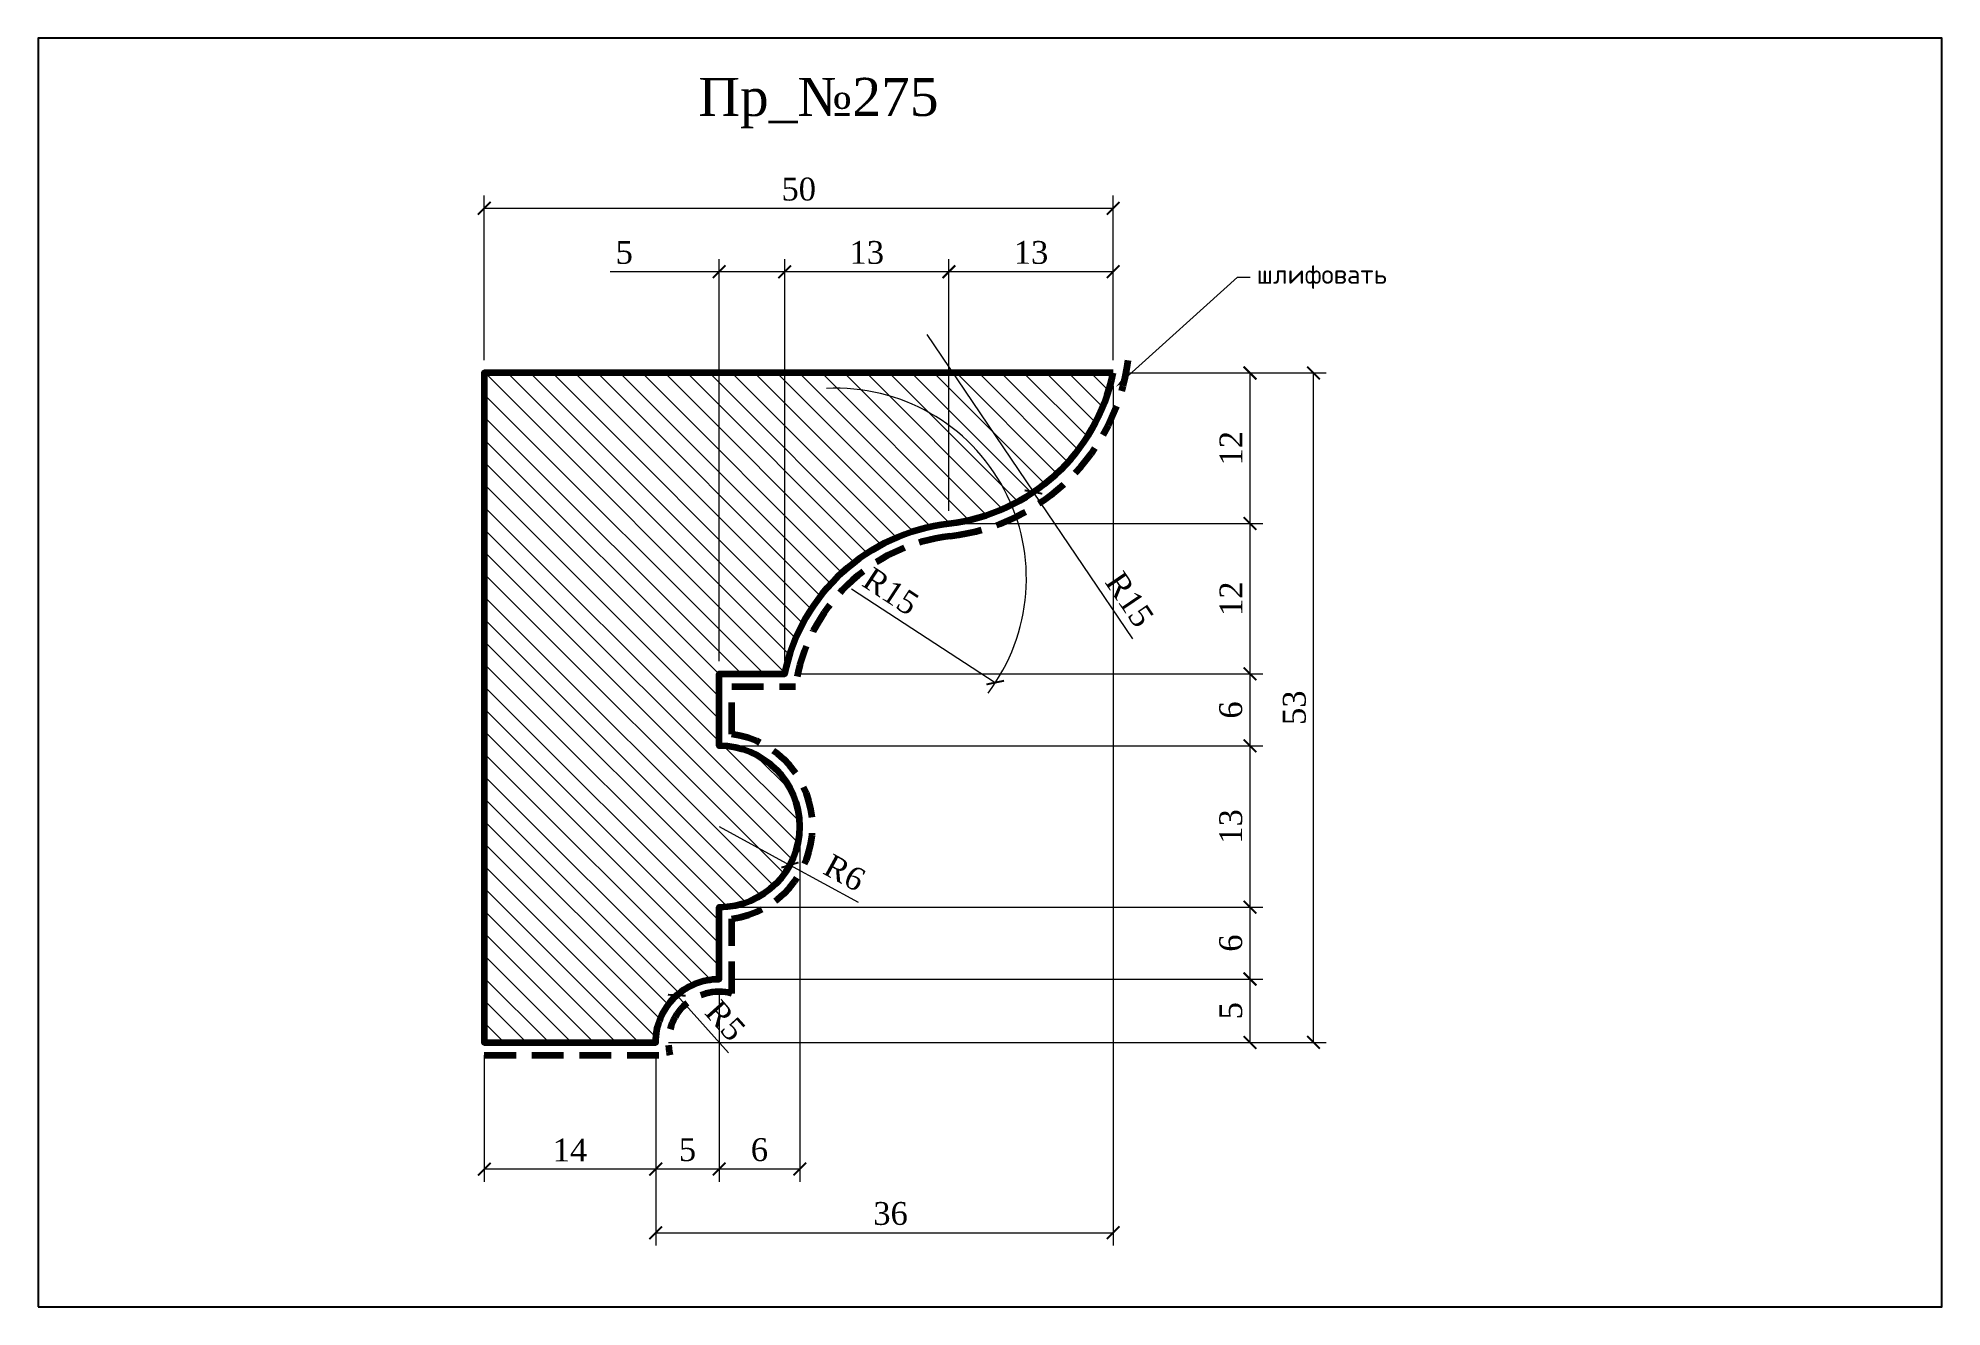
# Model space of a CAD drawing. Header units: millimetres. Extents: x 308831 to 308981, y -94193 to -94093.
import ezdxf
from ezdxf import colors
from ezdxf.entities.mleader import LeaderData, LeaderLine
from ezdxf.math import Vec2, Vec3

# ---------------------------------------------------------------- set-up
doc = ezdxf.new("R2010")
doc.units = ezdxf.units.MM
doc.header["$MEASUREMENT"] = 0
doc.linetypes.add('HIDDEN', pattern=[0.375, 0.25, -0.125])
doc.layers.add('Outside panel', color=7, linetype='Continuous', lineweight=18, true_color=0x7f5e57)
doc.layers.add('линия 50', color=1, linetype='Continuous', lineweight=140)
doc.layers.add('служебный слой РАЗМЕРЫ', color=7, linetype='Continuous', lineweight=9)
doc.layers.add('размеры в модели', color=7, linetype='Continuous')
doc.styles.add('ELECT', font='times.ttf')
doc.styles.get("Standard").update_dxf_attribs({"font": 'times.ttf'})
doc.styles.add('ЕСКД профили текст', font='isocpeur.ttf')
doc.dimstyles.new('M_1', dxfattribs={"dimtxt": 1.8, "dimasz": 1, "dimexe": 1, "dimexo": 1, "dimgap": 0.6, "dimtad": 1, "dimdec": 0, "dimdsep": 46, "dimtxsty": 'Standard', "dimblk": 'ARCHTICK', "dimcen": -5, "dimclrd": 7, "dimclre": 7, "dimclrt": 7, "dimadec": 0, "dimazin": 0, "dimtfac": 1, "dimtdec": 0, "dimtmove": 0, "dimatfit": 3, "dimfxl": 1, "dimtolj": 1, "dimtzin": 0, "dimlwd": 5, "dimlwe": 5, "dimarcsym": 0})

# ---------------------------------------------------------------- blocks, each defined once
blk = doc.blocks.new('_ArchTick')
at = {"color": 0, "linetype": 'ByBlock', "const_width": 0.15}
blk.add_lwpolyline([(-0.5, -0.5), (0.5, 0.5)], dxfattribs=at)
blk = doc.blocks.new('*D2')
at = {"layer": 'Defpoints', "color": 0, "ltscale": 1000, "transparency": 16777216}
for p in [(308915.72, -94119.73), (308879.68, -94172.49), (308915.72, -94187.49)]:
    blk.add_point(p, dxfattribs=at)
at = {"layer": 'размеры в модели', "color": 7, "lineweight": 5, "ltscale": 1000, "transparency": 16777216}
for p, q in [((308915.72, -94120.73), (308915.72, -94188.49)), ((308879.68, -94173.49), (308879.68, -94188.49)), ((308879.68, -94187.49), (308915.72, -94187.49))]:
    blk.add_line(p, q, dxfattribs=at)
at = {"layer": 'размеры в модели', "color": 7, "lineweight": 5, "ltscale": 1000, "transparency": 16777216, "rotation": 180}
blk.add_blockref('_ArchTick', (308879.68, -94187.49), dxfattribs=at)
at = {"layer": 'размеры в модели', "color": 7, "lineweight": 5, "ltscale": 1000, "transparency": 16777216}
blk.add_blockref('_ArchTick', (308915.72, -94187.49), dxfattribs=at)
at = {"layer": 'размеры в модели', "color": 7, "ltscale": 1000, "transparency": 16777216, "insert": (308898.18, -94185.98), "char_height": 1.8, "attachment_point": 5}
blk.add_mtext('\\A1;36', dxfattribs=at)
blk = doc.blocks.new('*D10')
at = {"layer": 'Defpoints', "color": 0, "ltscale": 1000, "transparency": 16777216}
for p in [(308891.03, -94155.47, -6217.22), (308884.68, -94167.49), (308884.68, -94182.47)]:
    blk.add_point(p, dxfattribs=at)
at = {"layer": 'размеры в модели', "color": 7, "lineweight": 5, "ltscale": 1000, "transparency": 16777216}
for p, q in [((308891.03, -94156.47), (308891.03, -94183.47)), ((308884.68, -94168.49), (308884.68, -94183.47)), ((308891.03, -94182.47), (308884.68, -94182.47))]:
    blk.add_line(p, q, dxfattribs=at)
at = {"layer": 'размеры в модели', "color": 7, "lineweight": 5, "ltscale": 1000, "transparency": 16777216, "rotation": 180}
blk.add_blockref('_ArchTick', (308884.68, -94182.47), dxfattribs=at)
at = {"layer": 'размеры в модели', "color": 7, "lineweight": 5, "ltscale": 1000, "transparency": 16777216}
blk.add_blockref('_ArchTick', (308891.03, -94182.47), dxfattribs=at)
at = {"layer": 'размеры в модели', "color": 7, "ltscale": 1000, "transparency": 16777216, "insert": (308887.85, -94180.95), "char_height": 1.8, "attachment_point": 5}
blk.add_mtext('\\A1;6', dxfattribs=at)
blk = doc.blocks.new('*D20')
at = {"layer": 'Defpoints', "color": 0, "ltscale": 1000, "transparency": 16777216}
for p in [(308901.03, -94116.69, -6217.22), (308909.44, -94129.11, -6217.22)]:
    blk.add_point(p, dxfattribs=at)
at = {"layer": 'размеры в модели', "color": 7, "lineweight": 5, "ltscale": 1000, "transparency": 16777216}
for p in [(308901.03, -94116.69), (308917.28, -94140.67)]:
    blk.add_line(p, (308909.44, -94129.11), dxfattribs=at)
at = {"layer": 'размеры в модели', "color": 7, "lineweight": 5, "ltscale": 1000, "transparency": 16777216, "rotation": 124.1270495939103}
blk.add_blockref('_ArchTick', (308909.44, -94129.11), dxfattribs=at)
at = {"layer": 'размеры в модели', "color": 7, "ltscale": 1000, "transparency": 16777216, "insert": (308917.01, -94137.58), "char_height": 1.8, "attachment_point": 5, "rotation": 304.127}
blk.add_mtext('\\A1;R15', dxfattribs=at)
blk = doc.blocks.new('*D19')
at = {"layer": 'Defpoints', "color": 0, "ltscale": 1000, "transparency": 16777216}
for p in [(308893.88, -94135.93, -6217.22), (308906.43, -94144.13, -6217.22)]:
    blk.add_point(p, dxfattribs=at)
at = {"layer": 'размеры в модели', "color": 7, "lineweight": 5, "ltscale": 1000, "transparency": 16777216}
blk.add_line((308895.1, -94136.73), (308906.43, -94144.13), dxfattribs=at)
blk.add_arc((308893.88, -94135.93), 15, 323.0135, 92.8854, dxfattribs=at)
at = {"layer": 'размеры в модели', "color": 7, "lineweight": 5, "ltscale": 1000, "transparency": 16777216, "rotation": 326.8331882855569}
blk.add_blockref('_ArchTick', (308906.43, -94144.13), dxfattribs=at)
at = {"layer": 'размеры в модели', "color": 7, "ltscale": 1000, "transparency": 16777216, "insert": (308898.2, -94136.94), "char_height": 1.8, "attachment_point": 5, "rotation": 326.8332}
blk.add_mtext('\\A1;R15', dxfattribs=at)
blk = doc.blocks.new('*D18')
at = {"layer": 'Defpoints', "color": 0, "ltscale": 1000, "transparency": 16777216}
for p in [(308884.68, -94155.47, -6217.22), (308890.25, -94158.51, -6217.22)]:
    blk.add_point(p, dxfattribs=at)
at = {"layer": 'размеры в модели', "color": 7, "lineweight": 5, "ltscale": 1000, "transparency": 16777216}
for p in [(308884.68, -94155.47), (308895.66, -94161.45)]:
    blk.add_line(p, (308890.25, -94158.51), dxfattribs=at)
at = {"layer": 'размеры в модели', "color": 7, "lineweight": 5, "ltscale": 1000, "transparency": 16777216, "rotation": 151.4602737545822}
blk.add_blockref('_ArchTick', (308890.25, -94158.51), dxfattribs=at)
at = {"layer": 'размеры в модели', "color": 7, "ltscale": 1000, "transparency": 16777216, "insert": (308894.56, -94159.12), "char_height": 1.8, "attachment_point": 5, "rotation": 331.4603}
blk.add_mtext('\\A1;R6', dxfattribs=at)
blk = doc.blocks.new('*D11')
at = {"layer": 'Defpoints', "color": 0, "ltscale": 1000, "transparency": 16777216}
for p in [(308881.34, -94168.77, -6217.22), (308884.68, -94172.49, -6217.22)]:
    blk.add_point(p, dxfattribs=at)
at = {"layer": 'размеры в модели', "color": 7, "lineweight": 5, "ltscale": 1000, "transparency": 16777216}
blk.add_line((308885.4, -94173.3), (308881.34, -94168.77), dxfattribs=at)
at = {"layer": 'размеры в модели', "color": 7, "lineweight": 5, "ltscale": 1000, "transparency": 16777216, "rotation": 131.8529537608012}
blk.add_blockref('_ArchTick', (308881.34, -94168.77), dxfattribs=at)
at = {"layer": 'размеры в модели', "color": 7, "ltscale": 1000, "transparency": 16777216, "insert": (308885.16, -94170.77), "char_height": 1.8, "attachment_point": 5, "rotation": 311.853}
blk.add_mtext('\\A1;R5', dxfattribs=at)
blk = doc.blocks.new('*D12')
at = {"layer": 'Defpoints', "color": 0, "ltscale": 1000, "transparency": 16777216}
for p in [(308866.17, -94172.49, -6217.22), (308879.68, -94172.49), (308866.17, -94182.47)]:
    blk.add_point(p, dxfattribs=at)
at = {"layer": 'размеры в модели', "color": 7, "lineweight": 5, "ltscale": 1000, "transparency": 16777216}
for p, q in [((308866.17, -94173.49), (308866.17, -94183.47)), ((308879.68, -94173.49), (308879.68, -94183.47)), ((308879.68, -94182.47), (308866.17, -94182.47))]:
    blk.add_line(p, q, dxfattribs=at)
at = {"layer": 'размеры в модели', "color": 7, "lineweight": 5, "ltscale": 1000, "transparency": 16777216, "rotation": 180}
blk.add_blockref('_ArchTick', (308866.17, -94182.47), dxfattribs=at)
at = {"layer": 'размеры в модели', "color": 7, "lineweight": 5, "ltscale": 1000, "transparency": 16777216}
blk.add_blockref('_ArchTick', (308879.68, -94182.47), dxfattribs=at)
at = {"layer": 'размеры в модели', "color": 7, "ltscale": 1000, "transparency": 16777216, "insert": (308872.92, -94180.97), "char_height": 1.8, "attachment_point": 5}
blk.add_mtext('\\A1;14', dxfattribs=at)
blk = doc.blocks.new('*D13')
at = {"layer": 'Defpoints', "color": 0, "ltscale": 1000, "transparency": 16777216}
for p in [(308884.68, -94167.49, -6217.22), (308879.68, -94172.49), (308879.68, -94182.47)]:
    blk.add_point(p, dxfattribs=at)
at = {"layer": 'размеры в модели', "color": 7, "lineweight": 5, "ltscale": 1000, "transparency": 16777216}
for p, q in [((308884.68, -94168.49), (308884.68, -94183.47)), ((308879.68, -94173.49), (308879.68, -94183.47)), ((308884.68, -94182.47), (308879.68, -94182.47))]:
    blk.add_line(p, q, dxfattribs=at)
at = {"layer": 'размеры в модели', "color": 7, "lineweight": 5, "ltscale": 1000, "transparency": 16777216, "rotation": 180}
blk.add_blockref('_ArchTick', (308879.68, -94182.47), dxfattribs=at)
at = {"layer": 'размеры в модели', "color": 7, "lineweight": 5, "ltscale": 1000, "transparency": 16777216}
blk.add_blockref('_ArchTick', (308884.68, -94182.47), dxfattribs=at)
at = {"layer": 'размеры в модели', "color": 7, "ltscale": 1000, "transparency": 16777216, "insert": (308882.18, -94180.95), "char_height": 1.8, "attachment_point": 5}
blk.add_mtext('\\A1;5', dxfattribs=at)
blk = doc.blocks.new('*D15')
at = {"layer": 'Defpoints', "color": 0, "ltscale": 1000, "transparency": 16777216}
for p in [(308884.68, -94111.75), (308884.68, -94143.45, -6217.22), (308889.84, -94143.45)]:
    blk.add_point(p, dxfattribs=at)
at = {"layer": 'размеры в модели', "color": 7, "lineweight": 5, "ltscale": 1000, "transparency": 16777216}
for p, q in [((308884.68, -94142.45), (308884.68, -94110.75)), ((308889.84, -94142.45), (308889.84, -94110.75)), ((308884.68, -94111.75), (308876.09, -94111.75)), ((308889.84, -94111.75), (308884.68, -94111.75))]:
    blk.add_line(p, q, dxfattribs=at)
at = {"layer": 'размеры в модели', "color": 7, "lineweight": 5, "ltscale": 1000, "transparency": 16777216, "rotation": 180}
blk.add_blockref('_ArchTick', (308884.68, -94111.75), dxfattribs=at)
at = {"layer": 'размеры в модели', "color": 7, "lineweight": 5, "ltscale": 1000, "transparency": 16777216}
blk.add_blockref('_ArchTick', (308889.84, -94111.75), dxfattribs=at)
at = {"layer": 'размеры в модели', "color": 7, "ltscale": 1000, "transparency": 16777216, "insert": (308877.2, -94110.24), "char_height": 1.8, "attachment_point": 5}
blk.add_mtext('\\A1;5', dxfattribs=at)
blk = doc.blocks.new('*D16')
at = {"layer": 'Defpoints', "color": 0, "ltscale": 1000, "transparency": 16777216}
for p in [(308889.84, -94111.75), (308902.78, -94131.59, -6217.22), (308889.84, -94143.45)]:
    blk.add_point(p, dxfattribs=at)
at = {"layer": 'размеры в модели', "color": 7, "lineweight": 5, "ltscale": 1000, "transparency": 16777216}
for p, q in [((308889.84, -94142.45), (308889.84, -94110.75)), ((308902.78, -94130.59), (308902.78, -94110.75)), ((308902.78, -94111.75), (308889.84, -94111.75))]:
    blk.add_line(p, q, dxfattribs=at)
at = {"layer": 'размеры в модели', "color": 7, "lineweight": 5, "ltscale": 1000, "transparency": 16777216, "rotation": 180}
blk.add_blockref('_ArchTick', (308889.84, -94111.75), dxfattribs=at)
at = {"layer": 'размеры в модели', "color": 7, "lineweight": 5, "ltscale": 1000, "transparency": 16777216}
blk.add_blockref('_ArchTick', (308902.78, -94111.75), dxfattribs=at)
at = {"layer": 'размеры в модели', "color": 7, "ltscale": 1000, "transparency": 16777216, "insert": (308896.31, -94110.24), "char_height": 1.8, "attachment_point": 5}
blk.add_mtext('\\A1;13', dxfattribs=at)
blk = doc.blocks.new('*D17')
at = {"layer": 'Defpoints', "color": 0, "ltscale": 1000, "transparency": 16777216}
for p in [(308902.78, -94111.75), (308915.72, -94119.73, -6217.22), (308902.78, -94131.59, -6217.22)]:
    blk.add_point(p, dxfattribs=at)
at = {"layer": 'размеры в модели', "color": 7, "lineweight": 5, "ltscale": 1000, "transparency": 16777216}
for p, q in [((308902.78, -94130.59), (308902.78, -94110.75)), ((308915.72, -94118.73), (308915.72, -94110.75)), ((308915.72, -94111.75), (308902.78, -94111.75))]:
    blk.add_line(p, q, dxfattribs=at)
at = {"layer": 'размеры в модели', "color": 7, "lineweight": 5, "ltscale": 1000, "transparency": 16777216, "rotation": 180}
blk.add_blockref('_ArchTick', (308902.78, -94111.75), dxfattribs=at)
at = {"layer": 'размеры в модели', "color": 7, "lineweight": 5, "ltscale": 1000, "transparency": 16777216}
blk.add_blockref('_ArchTick', (308915.72, -94111.75), dxfattribs=at)
at = {"layer": 'размеры в модели', "color": 7, "ltscale": 1000, "transparency": 16777216, "insert": (308909.25, -94110.24), "char_height": 1.8, "attachment_point": 5}
blk.add_mtext('\\A1;13', dxfattribs=at)
blk = doc.blocks.new('*D4')
at = {"layer": 'Defpoints', "color": 0, "ltscale": 1000, "transparency": 16777216}
for p in [(308884.68, -94167.49, -6217.22), (308879.68, -94172.49, -6217.22), (308926.5, -94172.49)]:
    blk.add_point(p, dxfattribs=at)
at = {"layer": 'размеры в модели', "color": 7, "lineweight": 5, "ltscale": 1000, "transparency": 16777216}
for p, q in [((308885.68, -94167.49), (308927.5, -94167.49)), ((308926.5, -94167.49), (308926.5, -94172.49)), ((308880.68, -94172.49), (308927.5, -94172.49))]:
    blk.add_line(p, q, dxfattribs=at)
for p, rotation in [((308926.5, -94167.49), 90), ((308926.5, -94172.49), 270)]:
    blk.add_blockref('_ArchTick', p, dxfattribs=dict(at, rotation=rotation))
at = {"layer": 'размеры в модели', "color": 7, "ltscale": 1000, "transparency": 16777216, "insert": (308924.99, -94169.99), "char_height": 1.8, "attachment_point": 5, "rotation": 90}
blk.add_mtext('\\A1;5', dxfattribs=at)
blk = doc.blocks.new('*D5')
at = {"layer": 'Defpoints', "color": 0, "ltscale": 1000, "transparency": 16777216}
for p in [(308884.68, -94161.82, -6217.22), (308884.68, -94167.49, -6217.22), (308926.5, -94167.49)]:
    blk.add_point(p, dxfattribs=at)
at = {"layer": 'размеры в модели', "color": 7, "lineweight": 5, "ltscale": 1000, "transparency": 16777216}
for p, q in [((308885.68, -94161.82), (308927.5, -94161.82)), ((308926.5, -94161.82), (308926.5, -94167.49)), ((308885.68, -94167.49), (308927.5, -94167.49))]:
    blk.add_line(p, q, dxfattribs=at)
for p, rotation in [((308926.5, -94161.82), 90), ((308926.5, -94167.49), 270)]:
    blk.add_blockref('_ArchTick', p, dxfattribs=dict(at, rotation=rotation))
at = {"layer": 'размеры в модели', "color": 7, "ltscale": 1000, "transparency": 16777216, "insert": (308924.99, -94164.66), "char_height": 1.8, "attachment_point": 5, "rotation": 90}
blk.add_mtext('\\A1;6', dxfattribs=at)
blk = doc.blocks.new('*D6')
at = {"layer": 'Defpoints', "color": 0, "ltscale": 1000, "transparency": 16777216}
for p in [(308884.68, -94149.12, -6217.22), (308884.68, -94161.82, -6217.22), (308926.5, -94161.82)]:
    blk.add_point(p, dxfattribs=at)
at = {"layer": 'размеры в модели', "color": 7, "lineweight": 5, "ltscale": 1000, "transparency": 16777216}
for p, q in [((308885.68, -94149.12), (308927.5, -94149.12)), ((308926.5, -94149.12), (308926.5, -94161.82)), ((308885.68, -94161.82), (308927.5, -94161.82))]:
    blk.add_line(p, q, dxfattribs=at)
for p, rotation in [((308926.5, -94149.12), 90), ((308926.5, -94161.82), 270)]:
    blk.add_blockref('_ArchTick', p, dxfattribs=dict(at, rotation=rotation))
at = {"layer": 'размеры в модели', "color": 7, "ltscale": 1000, "transparency": 16777216, "insert": (308924.99, -94155.47), "char_height": 1.8, "attachment_point": 5, "rotation": 90}
blk.add_mtext('\\A1;13', dxfattribs=at)
blk = doc.blocks.new('*D7')
at = {"layer": 'Defpoints', "color": 0, "ltscale": 1000, "transparency": 16777216}
for p in [(308889.84, -94143.45, -6217.22), (308884.68, -94149.12, -6217.22), (308926.5, -94149.12)]:
    blk.add_point(p, dxfattribs=at)
at = {"layer": 'размеры в модели', "color": 7, "lineweight": 5, "ltscale": 1000, "transparency": 16777216}
for p, q in [((308890.84, -94143.45), (308927.5, -94143.45)), ((308926.5, -94143.45), (308926.5, -94149.12)), ((308885.68, -94149.12), (308927.5, -94149.12))]:
    blk.add_line(p, q, dxfattribs=at)
for p, rotation in [((308926.5, -94143.45), 90), ((308926.5, -94149.12), 270)]:
    blk.add_blockref('_ArchTick', p, dxfattribs=dict(at, rotation=rotation))
at = {"layer": 'размеры в модели', "color": 7, "ltscale": 1000, "transparency": 16777216, "insert": (308924.99, -94146.29), "char_height": 1.8, "attachment_point": 5, "rotation": 90}
blk.add_mtext('\\A1;6', dxfattribs=at)
blk = doc.blocks.new('*D8')
at = {"layer": 'Defpoints', "color": 0, "ltscale": 1000, "transparency": 16777216}
for p in [(308902.78, -94131.59, -6217.22), (308889.84, -94143.45, -6217.22), (308926.5, -94143.45)]:
    blk.add_point(p, dxfattribs=at)
at = {"layer": 'размеры в модели', "color": 7, "lineweight": 5, "ltscale": 1000, "transparency": 16777216}
for p, q in [((308903.78, -94131.59), (308927.5, -94131.59)), ((308926.5, -94131.59), (308926.5, -94143.45)), ((308890.84, -94143.45), (308927.5, -94143.45))]:
    blk.add_line(p, q, dxfattribs=at)
for p, rotation in [((308926.5, -94131.59), 90), ((308926.5, -94143.45), 270)]:
    blk.add_blockref('_ArchTick', p, dxfattribs=dict(at, rotation=rotation))
at = {"layer": 'размеры в модели', "color": 7, "ltscale": 1000, "transparency": 16777216, "insert": (308925, -94137.52), "char_height": 1.8, "attachment_point": 5, "rotation": 90}
blk.add_mtext('\\A1;12', dxfattribs=at)
blk = doc.blocks.new('*D9')
at = {"layer": 'Defpoints', "color": 0, "ltscale": 1000, "transparency": 16777216}
for p in [(308915.72, -94119.73, -6217.22), (308902.78, -94131.59, -6217.22), (308926.5, -94131.59)]:
    blk.add_point(p, dxfattribs=at)
at = {"layer": 'размеры в модели', "color": 7, "lineweight": 5, "ltscale": 1000, "transparency": 16777216}
for p, q in [((308916.72, -94119.73), (308927.5, -94119.73)), ((308926.5, -94119.73), (308926.5, -94131.59)), ((308903.78, -94131.59), (308927.5, -94131.59))]:
    blk.add_line(p, q, dxfattribs=at)
for p, rotation in [((308926.5, -94119.73), 90), ((308926.5, -94131.59), 270)]:
    blk.add_blockref('_ArchTick', p, dxfattribs=dict(at, rotation=rotation))
at = {"layer": 'размеры в модели', "color": 7, "ltscale": 1000, "transparency": 16777216, "insert": (308925, -94125.66), "char_height": 1.8, "attachment_point": 5, "rotation": 90}
blk.add_mtext('\\A1;12', dxfattribs=at)

msp = doc.modelspace()

# ---------------------------------------------------------------- hatches: boundary and pattern name
at = {"layer": 'Outside panel', "ltscale": 1000}
h = msp.add_hatch(dxfattribs=at)
h.set_pattern_fill('ANSI31', color=256, scale=10, angle=90)
h.set_pattern_definition([(135, (-845.241, 1402.0352), (-0.8838834765, -0.8838834765), [])])
h.paths.add_polyline_path([(308866.17, -94172.49), (308879.68, -94172.49, -0.414214), (308884.68, -94167.49), (308884.68, -94161.82, 1), (308884.68, -94149.12), (308884.68, -94143.45), (308889.84, -94143.45, -0.323109), (308902.78, -94131.59, 0.323109), (308915.72, -94119.73), (308866.17, -94119.73)])

# ---------------------------------------------------------------- linework, layer by layer
at = {"color": 6, "ltscale": 1000}
msp.add_lwpolyline([(308831.02, -94193.33), (308981.02, -94193.33), (308981.02, -94093.33), (308831.02, -94093.33)], close=True, dxfattribs=at)
at = {"layer": 'линия 50', "color": 1, "linetype": 'HIDDEN', "ltscale": 10, "true_color": 0xff0909}
msp.add_lwpolyline([(308866.17, -94173.49), (308880.8, -94173.49, -0.571287), (308885.68, -94168.62), (308885.68, -94162.75, 0.872054), (308885.68, -94148.19), (308885.68, -94144.45), (308890.68, -94144.45, -0.339163), (308902.89, -94132.58, 0.344282), (308916.9, -94118.73)], format="xyb", dxfattribs=at)
at = {"layer": 'линия 50', "color": 7}
msp.add_lwpolyline([(308915.72, -94119.73), (308866.17, -94119.73), (308866.17, -94172.49), (308879.68, -94172.49, -0.414214), (308884.68, -94167.49), (308884.68, -94161.82, 1), (308884.68, -94149.12), (308884.68, -94143.45), (308889.84, -94143.45, -0.323109), (308902.78, -94131.59, 0.323109)], format="xyb", close=True, dxfattribs=at)

# ---------------------------------------------------------------- texts
at = {"color": 7, "ltscale": 1000, "style": 'ELECT'}
msp.add_text('Пр_№275', height=3, dxfattribs=at).set_placement((308883.04, -94099.47, 6217.22))

# ---------------------------------------------------------------- dimensions: what is measured, and where the dimension line sits
at = {"layer": 'размеры в модели', "color": 5, "ltscale": 1000}
msp.add_linear_dim(base=(308915.72, -94106.75, 6217.22), p1=(308866.17, -94119.73), p2=(308915.72, -94119.73, 6217.22), dimstyle='M_1', dxfattribs=at).render()
dim = msp.add_linear_dim(base=(308884.68, -94111.75, 6217.22), p1=(308889.84, -94143.45, 6217.22), p2=(308884.68, -94143.45), angle=180, dimstyle='M_1', dxfattribs=at)
dim.commit()
dim.dimension.update_dxf_attribs({"geometry": '*D15', "text_midpoint": (308877.2, -94111.75, 6217.22), "dimtype": 128})
for base, p1, p2, angle, picture, middle in [((308889.84, -94111.75, 6217.22), (308902.78, -94131.59), (308889.84, -94143.45, 6217.22), 180, '*D16', (308896.31, -94110.24, 6217.22)), ((308902.78, -94111.75, 6217.22), (308915.72, -94119.73), (308902.78, -94131.59), 180, '*D17', (308909.25, -94110.24, 6217.22)), ((308926.5, -94131.59, 6217.22), (308915.72, -94119.73), (308902.78, -94131.59), 90, '*D9', (308925, -94125.66, 6217.22)), ((308926.5, -94143.45, 6217.22), (308902.78, -94131.59), (308889.84, -94143.45), 90, '*D8', (308925, -94137.52, 6217.22)), ((308926.5, -94149.12, 6217.22), (308889.84, -94143.45), (308884.68, -94149.12), 90, '*D7', (308924.99, -94146.29, 6217.22)), ((308926.5, -94161.82, 6217.22), (308884.68, -94149.12), (308884.68, -94161.82), 90, '*D6', (308924.99, -94155.47, 6217.22)), ((308926.5, -94167.49, 6217.22), (308884.68, -94161.82), (308884.68, -94167.49), 90, '*D5', (308924.99, -94164.66, 6217.22)), ((308926.5, -94172.49, 6217.22), (308884.68, -94167.49), (308879.68, -94172.49), 90, '*D4', (308924.99, -94169.99, 6217.22))]:
    dim = msp.add_linear_dim(base=base, p1=p1, p2=p2, angle=angle, dimstyle='M_1', dxfattribs=at)
    dim.commit()
    dim.dimension.update_dxf_attribs({"geometry": picture, "text_midpoint": middle})
for center, mpoint, picture, middle in [((308901.03, -94116.69), (308909.44, -94129.11), '*D20', (308915.76, -94138.43, 6217.22)), ((308893.88, -94135.93), (308906.43, -94144.13), '*D19', (308897.37, -94138.21, 6217.22)), ((308884.68, -94172.49), (308881.34, -94168.77), '*D11', (308884.03, -94171.78, 6217.22))]:
    dim = msp.add_radius_dim(center=center, mpoint=mpoint, dimstyle='M_1', dxfattribs=at)
    dim.commit()
    dim.dimension.update_dxf_attribs({"geometry": picture, "text_midpoint": middle, "dimtype": 132})
dim = msp.add_linear_dim(base=(308915.72, -94187.49, 6217.22), p1=(308879.68, -94172.49, 6217.22), p2=(308915.72, -94119.73, 6217.22), dimstyle='M_1', dxfattribs=at)
dim.commit()
dim.dimension.update_dxf_attribs({"geometry": '*D2', "text_midpoint": (308898.18, -94187.49, 6217.22), "dimtype": 128})
msp.add_linear_dim(base=(308931.5, -94119.73, 6217.22), p1=(308879.68, -94172.49), p2=(308915.72, -94119.73), angle=90, dimstyle='M_1', dxfattribs=at).render()
for base, p1, p2, picture, middle in [((308884.68, -94182.47, 6217.22), (308891.03, -94155.47), (308884.68, -94167.49, 6217.22), '*D10', (308887.85, -94180.95, 6217.22)), ((308879.68, -94182.47, 6217.22), (308884.68, -94167.49), (308879.68, -94172.49, 6217.22), '*D13', (308882.18, -94180.95, 6217.22)), ((308866.17, -94182.47, 6217.22), (308879.68, -94172.49, 6217.22), (308866.17, -94172.49), '*D12', (308872.92, -94180.97, 6217.22))]:
    dim = msp.add_linear_dim(base=base, p1=p1, p2=p2, dimstyle='M_1', dxfattribs=at)
    dim.commit()
    dim.dimension.update_dxf_attribs({"geometry": picture, "text_midpoint": middle})
dim = msp.add_radius_dim(center=(308884.68, -94155.47), mpoint=(308890.25, -94158.51), dimstyle='M_1', dxfattribs=at)
dim.commit()
dim.dimension.update_dxf_attribs({"geometry": '*D18', "text_midpoint": (308894.56, -94159.12, 6217.22)})

# ---------------------------------------------------------------- leaders
at = {"layer": 'служебный слой РАЗМЕРЫ'}
ml = msp.add_multileader_mtext('Standard', dxfattribs=at)
ml.set_content('\\A1;шлифовать', color=256, style='ЕСКД профили текст')
ml.set_leader_properties(color=256, linetype='ByLayer', lineweight=-1)
ml.build(insert=Vec2(0, 0))
ml.multileader.update_dxf_attribs({"dogleg_length": 1, "arrow_head_size": 1})
ctx = ml.context
ctx.base_point, ctx.char_height, ctx.arrow_head_size, ctx.landing_gap_size, ctx.plane_origin = Vec3(308926.52, -94112.18), 1.5, 1, 0.5, Vec3(308940, -94086.01)
notes = []
notes.append((ctx, [(1, (1, 1, 0), (308925.52, -94112.18), (1, 0), 1, [(0, [(308915.92, -94120.84)], 0, [])])]))
ctx.mtext.insert, ctx.mtext.flow_direction = Vec3(308927.02, -94111.2), 5
for ctx, leaders in notes:
    for number, flags, end, landing, length, lines in leaders:
        leader = LeaderData()
        leader.index, (leader.has_last_leader_line, leader.has_dogleg_vector, leader.attachment_direction) = number, flags
        leader.last_leader_point, leader.dogleg_vector, leader.dogleg_length = Vec3(end), Vec3(landing), length
        for number, points, colour, breaks in lines:
            line = LeaderLine()
            line.index, line.vertices, line.color, line.breaks = number, Vec3.list(points), colors.encode_raw_color(colour), breaks
            leader.lines.append(line)
        ctx.leaders.append(leader)

doc.saveas('drawing.dxf')
